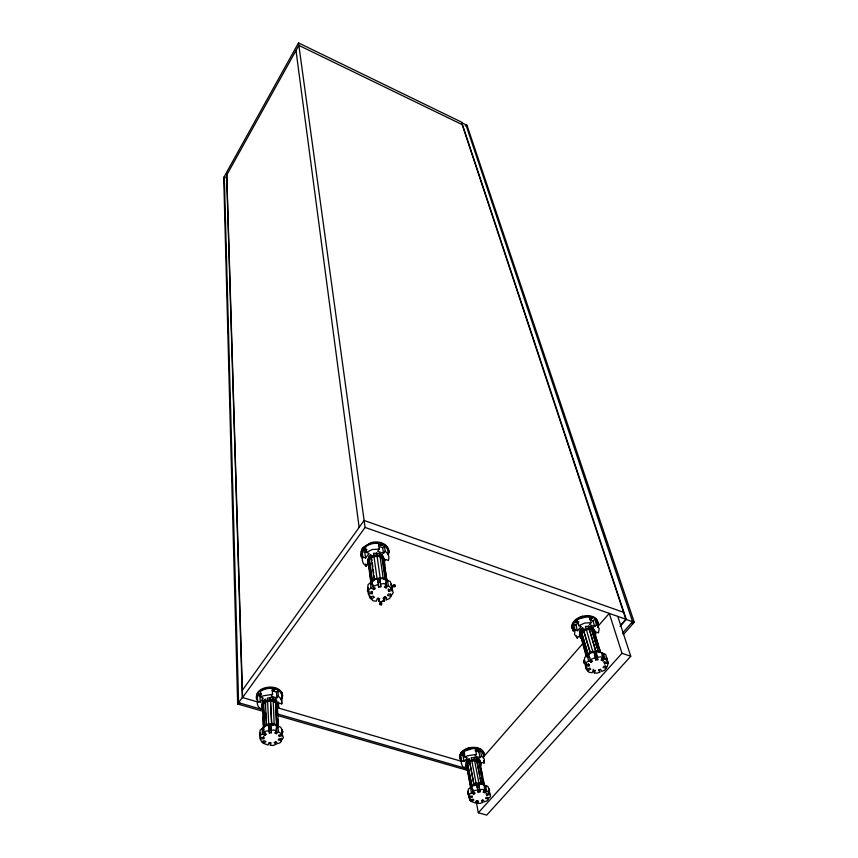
<?xml version="1.0" encoding="UTF-8"?>
<svg xmlns="http://www.w3.org/2000/svg" width="858" height="858" viewBox="0 0 858 858"><rect width="100%" height="100%" fill="white"/><g stroke="black" fill="none" stroke-linecap="round" stroke-linejoin="round"><path stroke-width="1.29" d="M586.797 656.66L580.394 634.405L581.531 632.389L580.609 629.225L579.472 631.241L587.194 655.887M586.121 629.182L583.408 629.944L582.689 627.53L580.963 629.429L581.67 631.842L583.054 630.705M588.341 626.415L591.044 626.522L598.123 651.469L600.214 652.659L593.693 631.156L591.999 629.675L589.296 629.225L595.742 651.083L592.749 651.447L585.413 626.426L588.341 626.415L589.071 628.474M592.749 651.447L589.982 652.219L583.622 630.694L586.346 629.59L589.285 629.579M595.742 651.083L588.341 626.072M259.856 735.467L260.124 730.094L265.615 725.804L273.745 724.645L280.673 727.166L283.14 732.153M259.974 733.858L260.038 732.528L260.178 738.813L261.98 742.309L264.79 740.733L266.044 741.72L263.234 743.296L263.116 740.819M260.178 738.813L263.749 738.706L263.824 737.376L260.253 737.472L260.349 735.445L262.419 733.837L262.205 728.892L263.567 727.831M480.04 764.124L481.681 762.333L484.041 763.062L484.341 759.158L481.574 755.973L480.437 750.224L478.914 751.898L480.051 757.657L474.935 756.059L476.458 754.375L475.343 748.626L472.329 748.573L463.899 751.383L464.972 757.142L467.353 757.882L464.092 761.486L461.711 760.756L460.66 754.986L463.03 755.726L464.092 761.486M367.406 590.915L368.093 584.588L374.26 579.643L383.011 578.421L390.208 581.499L392.471 587.419M367.717 588.942L368.35 593.725L372.168 593.672L372.351 592.095L368.522 592.149L368.79 589.768L371.106 587.902L370.463 583.129L371.997 581.896L372.651 586.668L375.386 588.416L373.841 589.639L371.106 587.902M257.421 694.765L257.668 692.503A13.149 8.784 -5.1 0 1 275.343 687.773A13.149 8.784 -5.1 0 1 281.038 699.377M361.636 553.389L361.218 556.027L362.698 557.754M362.055 550.75L362.484 548.112L364.779 546.557A14.103 10.232 -8.5 0 1 381.746 543.618A14.103 10.232 -8.5 0 1 388.374 554.729M469.058 796.181L468.168 791.333L468.843 797.393L472.179 797.297L472.404 796.074L469.058 796.181L469.39 794.336L471.492 792.867L473.809 794.165L475.203 793.2L472.887 791.902L471.986 787.054L470.592 788.03L471.492 792.867M591.012 619.712L592.481 617.116L590.325 618.21L591.012 619.712L592.428 617.706L590.325 618.21L591.162 618.983L592.428 617.706M460.821 760.252C454.804 748.508 478.432 742.331 483.676 752.327L484.148 755.126A12.151 7.711 -10.5 0 1 483.633 757.217M459.652 758.44L461.078 752.273M583.537 662.987L584.856 657.292L591.108 652.831L599.356 651.705L605.694 654.461L607.153 659.77M586.271 666.033L587.633 670.774L590.722 669.143L589.671 668.082L586.593 669.712L585.51 665.98L589.06 665.926L589.392 664.51L585.842 664.564L586.346 662.419L588.695 660.746L591.044 662.301L592.599 661.186L590.261 659.63L595.731 657.518L594.326 652.799L596.374 652.52L597.822 659.695L595.763 659.974L594.326 652.799M606.37 656.853L608.172 662.891L607.185 666.902L604.075 666.119L603.067 667.46L606.166 668.243L604.643 670.259L601.748 671.364L600.503 669.261L598.594 670.001L599.839 672.093L596.954 673.198L594.262 672.908L593.221 669.358M460.66 754.986L460.145 756.97L461.025 759.405M461.711 760.756L461.196 762.741L462.516 766.387L464.275 767.813L465.776 766.151M594.723 626.522L593.017 620.924L594.755 619.004L596.471 624.592L594.723 626.522L589.435 624.581L591.183 622.651L589.489 617.052L586.304 616.956L579.922 618.521L577.166 620.077L578.807 625.686L581.274 626.587L577.531 630.727L575.9 625.117L573.455 624.227L572.747 626.522L573.863 630.791M573.455 624.227L575.075 629.836L574.506 634.373L577.23 638.084L578.946 636.186M275.686 741.923L275.815 744.401L273.101 745.473L270.334 745.227L271.085 742.921L268.865 742.728L268.125 745.034L263.234 743.296M384.094 596.986L384.609 600.568L381.638 601.79L378.71 601.458L379.676 598.755L377.327 598.487L376.362 601.19L373.187 600.836L371.278 599.056L370.956 596.664M256.563 695.516L257.668 692.503M362.183 558.397A14.103 10.232 -8.5 0 1 361.218 551.458L362.484 548.112L370.967 542.642A14.093 10.232 -8.5 0 1 388.245 548.659L388.846 552.037M262.934 700.954L265.261 699.216L266.473 725.01L264.629 726.651L263.063 700.643L262.28 702.563L263.427 728.388L264.232 726.458M276.533 707.829L277.338 705.92L277.284 713.92M371.46 557.132L370.71 554.482L368.683 556.359L372.093 581.252L371.096 583.504L368.243 558.526L368.039 561.014M482.303 800.01L482.775 802.434L480.126 803.41L477.574 803.206L478.528 801.104L476.49 800.932L475.321 803.013L471.171 801.458L470.731 799.034M594.262 672.908L595.463 670.473L593.307 670.248L592.117 672.683L589.21 672.361L587.633 670.774M462.151 751.994L461.604 753.088L464.446 753.474L462.451 754.3L463.341 752.52L464.446 753.474M574.635 622.651L575.879 620.666L577.584 622.522L574.635 622.651L576.104 621.406L575.879 620.666M471.128 787.183L465.958 761.904L466.891 760.156L471.964 785.66L473.863 784.169L469.959 763.395M466.409 764.381L467.707 762.805M479.611 762.322L479.729 760.177L479.901 763.481M395.109 585.767L394.927 584.834L393.876 584.706A1.105 0.783 -9.1 0 0 393.211 585.917M470.656 787.236L471.621 785.488L466.891 760.156M237.666 703.989L223.724 177.66L226.566 172.555L242.342 697.5L237.666 703.989L262.698 711.218M298.509 42.9L226.705 172.136L242.589 697.586L365.068 527.423L298.509 42.9L461.636 122.168L626.276 619.379L620.066 626.372M226.791 174.914L298.841 45.377L462.505 124.785M273.82 688.363L273.155 689.542L276.019 688.835L273.359 690.551L273.82 688.363L276.019 688.835L273.359 690.551M581.123 631.96L580.673 633.59M586.679 655.952L587.848 653.925L581.531 632.389L588.202 654.128L590.336 652.423L583.622 630.694M281.36 738.223L281.499 740.69L280.33 742.61L277.617 743.682L275.965 741.72L274.163 742.438L275.815 744.401M390.583 593.918L390.948 596.31L389.553 598.541L386.583 599.763L385.027 596.954M465.208 125.74L465.873 124.689L632.593 621.707L622.5 633.022M466.291 126.265L466.966 125.225L461.518 122.576L625.847 619.337L634.276 622.297L623.283 634.609M242.364 690.282L364.114 520.463L623.981 612.462M239.554 704.536L240.487 703.238M361.218 551.458L364.779 546.557M364.8 552.359L362.055 551.362L362.805 557.014L365.562 558.011L364.8 552.359L366.892 549.613M259.985 696.235L257.346 695.42L257.593 701.286L260.231 702.101L259.985 696.235L261.486 694.261M365.562 558.011L369.069 553.421L366.302 552.423L365.54 546.771A13.299 9.652 -8.5 0 1 378.421 543.457L379.247 549.088L377.606 551.233L383.537 553.399L385.178 551.265L384.33 545.634L382.689 547.758L383.537 553.399M260.231 702.101L263.267 698.144L260.618 697.329L260.36 691.462A12.409 8.29 -5.1 0 1 272.276 688.459L272.576 694.315L271.16 696.16L276.844 697.929L278.26 696.095L277.928 690.24L276.512 692.074L276.844 697.929M362.805 557.014A13.363 9.663 -8.5 0 0 366.141 566.173L367.76 564.071M262.634 707.239L261.24 709.051A12.462 8.29 -5.1 0 1 257.593 701.286M384.266 561.293L385.671 559.47L388.395 560.467A13.363 9.663 -8.5 0 0 385.178 551.265M277.66 705.04L279.193 703.077L281.81 703.892L281.639 699.602L278.26 696.095M364.457 547.501L363.599 549.624L364.06 550.514L365.272 550.461L363.481 548.745L364.06 550.514M459.92 755.072L463.245 751.222L468.747 747.908L472.114 748.133A12.731 8.076 -10.5 0 1 482.679 751.265L483.676 752.327A12.162 7.722 -10.5 0 1 483.483 756.456M483.858 756.541L582.775 643.639M597.79 626.501L609.266 613.395L622.007 653.292L630.759 656.273L486.722 815.1L478.324 812.773L476.147 801.211M620.548 625.3L625.847 619.337M575.9 625.117L578.882 621.803M463.03 755.726L464.65 753.925M385.381 583.161L387.569 580.737L385.778 579.976L386.486 584.738L384.287 587.172L386.089 587.934L388.288 585.51L387.569 580.737M478.324 812.773L622.007 653.292M480.051 757.657L481.574 755.973M276.458 733.654L276.19 728.721L278.099 726.629L276.373 726.007L276.641 730.941L274.732 733.032L276.458 733.654L278.367 731.563L277.574 719.208M601.908 655.276L603.442 653.817L601.855 653.131L603.292 657.85L600.997 660.038L602.584 660.724L604.879 658.536L603.442 653.817M484.309 787.204L485.649 785.939L484.116 785.37L485.06 790.207L483.043 792.106L484.588 792.674L486.604 790.765L485.649 785.939M374.045 575.761L374.581 579.59L372.501 581.477L369.519 559.77L371.16 557.668L373.949 556.445L380.04 556.563L382.057 558.215L385.263 579.89M379.579 553.389L373.498 553.26L377.059 578.517L380.191 577.734L383.215 578.238L379.579 553.389L381.939 554.708L383.322 556.649L386.84 580.233M379.933 555.802L381.939 557.453M382.057 558.215L383.269 559.899M272.951 700.761L273.123 697.972L274.163 724.023L276.812 724.838L275.59 702.37L276.49 725.117M275.236 701.865L275.407 699.066L276.823 700.707L276.512 704.064M265.197 701.812L266.988 700.267M581.885 632.593L583.976 630.898M591.044 626.522L593.092 627.713L593.682 629.515M593.693 631.156L594.648 632.678M467.245 760.327L469.101 758.847L473.863 784.169M478.592 758.697L483.193 784.244L481.145 783.257L476.254 757.946L478.592 758.697L479.729 760.177M479.643 775.471L476.887 761.196C473.863 760.07 468.393 761.207 466.559 765.154L470.527 787.687M462.451 754.3L464.189 752.938M262.419 733.837L265.079 735.274L266.452 734.212L263.792 732.764L265.862 731.155L268.929 730.716L268.693 725.782L270.72 725.493L271.45 732.732L269.423 733.022L268.929 730.716M259.18 694.669L261.1 693.264L260.317 694.605L259.18 694.669L258.805 693.779M588.695 660.746L587.312 656.016L588.867 654.901L591.044 662.301M474.882 785.628L476.608 784.416L480.223 784.416M472.887 791.902L475 790.433L477.906 790.025L478.099 792.116L480.03 791.848L479.837 789.757L482.732 789.349L485.06 790.207M573.09 630.491L571.986 626.748A13.084 8.837 -14.6 0 1 579.375 618.189L582.432 616.269L585.885 615.69A13.685 9.245 -14.6 0 1 596.814 619.508L598.294 624.763A13.074 8.827 -14.6 0 1 597.576 627.187M260.618 697.329L263.138 695.817L272.576 694.315M365.272 548.637L363.599 549.624L365.272 550.461M368.35 593.725L370.012 597.876L373.123 596.074L374.388 597.254L371.278 599.056M464.972 757.142L467.492 755.769L476.458 754.375M478.432 749.27L476.136 750.514L475.858 749.538L478.721 750.128L478.281 748.508L477.874 749.956L476.136 750.514L478.721 750.128M468.843 797.393L470.12 800.568L472.919 799.13L473.97 800.021L471.171 801.458M366.302 552.423L372.329 549.517L379.247 549.088M578.807 625.686L584.716 623.047L591.183 622.651M371.053 556.906L373.841 555.684M371.16 557.668L374.174 579.365L377.059 578.517M267.535 700.46L265.379 701.726M266.077 724.828L268.672 723.734L271.686 723.691L270.324 697.575L273.123 697.972M372.651 586.668L378.281 584.341L378.635 587.076L380.813 586.765L380.469 584.041L383.773 583.579L386.486 584.738M473.519 784.008L476.051 783.011L481.477 783M391.849 588.888L388.148 589.886L388.717 591.355L392.406 590.368L391.119 584.126L391.849 588.888L388.288 585.51M282.529 735.628L281.628 729.45L281.907 734.384L278.507 735.285L279.118 736.518L282.529 735.628L283.451 737.494L282.282 739.414L278.989 738.717L278.207 739.982L281.499 740.69M579.375 618.189L586.111 616.441A13.696 9.245 -14.6 0 1 597.039 620.248L598.294 624.763M603.925 661.432L604.643 663.792L608.172 662.891M465.862 749.731L472.114 748.133M490.004 794.444L488.62 788.491L489.575 793.318L486.304 794.143L486.743 795.269L490.004 794.444L490.658 796.138L489.35 797.886L486.368 797.254L485.499 798.412L488.481 799.045L487.183 800.793L484.523 801.78L483.215 799.999L481.456 800.653L482.775 802.434M574.871 622.586L577.22 622.05M269.423 733.022L269.176 728.088L271.203 727.798M271.45 732.732L270.956 730.426L274.024 729.997L276.641 730.941M379.783 579.268L380.137 581.992L377.96 582.303L377.606 579.579L379.783 579.268L380.813 586.765M478.099 792.116L476.984 785.188L478.903 784.92L480.03 791.848M477.187 787.279L479.096 787.011L478.903 784.92M594.358 655.244L596.407 654.965L597.822 659.695M597.79 657.239L600.9 656.82L603.292 657.85M270.377 697.908L267.417 697.951L268.726 724.066M262.28 702.563L262.891 705.019M276.469 703.281L275.407 699.066M262.923 705.812L263.213 703.957L265.025 702.327C268.693 700.911 272.233 700.203 275.279 702.648M473.573 760.231C471.085 759.469 468.479 763.405 469.101 758.847M368.672 561.711L368.146 561.775L369.519 559.77M579.954 633.215L586.293 656.713M580.877 636.379L581.488 638.17M381.488 545.484L382.368 545.474L381.982 544.369L379.472 544.744L382.368 545.474M270.753 725.064L273.327 725.3M274.217 689.017L275.665 689.188M270.324 697.575L271.621 723.358L274.485 723.744M476.072 783.311L471.246 757.689L476.576 757.7M273.262 700.482L270.506 700.418M595.742 650.729L598.487 651.179M378.946 555.63L377.005 555.684L376.619 552.874M390.948 596.31L387.484 595.42L388.406 593.94L391.87 594.819L393.264 592.578L392.406 590.368M262.355 709.566L238.599 702.691L224.292 176.641L225.461 177.145M277.391 713.92L467.449 768.907M278.142 715.679L468.511 770.677M242.342 697.5L258.365 702.166M461.604 761.346L277.166 707.646A8.001 5.309 -5.1 0 0 270.098 700.546A8.001 5.309 -5.1 0 0 262.441 708.172M277.005 707.271L278.753 707.807L278.421 701.951M475.096 750.696L478.914 751.898M271.986 690.658L276.512 692.074M365.068 527.423L626.276 619.379M631.381 623.069L633.065 623.659M575.075 629.836L577.531 630.727M596.074 631.992L598.509 632.882L599.141 628.346L596.471 624.592M379.15 546.46L382.689 547.758M589.854 619.755L593.017 620.924M223.724 177.66L224.893 178.164M272.812 698.251L275.096 699.345M476.887 761.196L479.225 761.936L480.362 763.416M262.205 728.892L263.974 729.847M382.861 578.56L384.459 579.45M470.592 788.03L472.908 789.328L473.809 794.165M370.463 583.129L373.187 584.866M587.312 656.016L589.65 657.571M576.104 621.406L577.584 622.522M278.367 731.563L281.907 734.384M480.437 750.224L482.175 751.662L483.44 755.33M382.325 600.943L382.829 601.372A1.094 0.772 -8.6 0 0 384.47 600.579L384.137 600.053M469.251 795.409L467.556 793.982L468.425 789.092L474.013 785.188L481.724 784.115L487.891 786.389L489.628 790.904M486.604 790.765L489.575 793.318M594.755 619.004L596.471 620.699L597.265 623.916M604.879 658.536L607.807 661.572L604.279 662.473L604.643 663.792M480.641 749.002L482.679 751.265L484.148 755.126M276.812 724.838L278.249 726.479L277.531 722.575M595.549 632.217L593.564 629.944A8.323 5.588 -14.6 0 0 587.934 628.946L583.89 630.147A7.947 5.341 -14.6 0 0 579.74 635.424M275.59 702.37L277.005 704.01M483.515 783.987L484.673 785.467M480.212 762.644L478.753 761.421L483.193 784.244M466.977 767.524L465.873 765.272A7.368 4.655 -10.5 0 1 469.433 760.671L473.176 759.587A7.733 4.88 -10.5 0 1 479.783 761.228L481.027 764.285A7.39 4.665 -10.5 0 1 480.105 766.784M384.609 600.568L382.99 598.23L385.542 597.79A1.094 0.772 -8.7 0 0 386.636 597.704M593.822 630.115L595.152 632.614M579.761 636.078L580.523 637.322M459.438 757.174L460.961 761.014M262.409 707.378L261.969 704.665A7.99 5.309 -5.1 0 1 272.115 699.881A7.99 5.309 -5.1 0 1 277.113 706.917M466.966 125.225L634.276 622.297M617.792 616.398L630.759 656.273M605.448 665.883L606.166 668.243M593.092 627.713L600.579 652.37M595.109 634.641L597.801 643.5M599.334 648.562L600.482 652.359M601.866 658.365L602.584 660.724M591.645 629.965L596.986 647.672M599.131 669.733L599.839 672.093M571.986 626.748L573.305 631.241M588.363 663.556L589.06 665.926M585.842 664.564L584.47 659.834L584.137 661.25L586.593 669.712M576.576 635.842L577.23 638.084M367.889 563.706L367.61 560.51A8.569 6.188 -8.5 0 1 377.681 554.933A8.569 6.188 -8.5 0 1 384.32 561.829M466.323 767.245L466.012 766.033A7.39 4.665 -10.5 0 1 469.583 761.454L473.316 760.37A7.722 4.869 -10.5 0 1 480.727 763.073M281.885 692.62L282.529 695.634M268.693 725.782L269.176 728.088M483.58 760.756L484.041 763.062M486.272 792.846L486.743 795.269M480.083 763.191L484.523 785.917M479.268 760.231L479.751 762.708M480.909 768.671L482.175 775.149M483.44 781.638L483.944 784.233M484.116 790.25L484.588 792.674M480.148 778.067L481.145 783.257M474.002 757.346L474.485 760.113M474.624 760.596L478.871 782.957M476.984 785.188L477.906 790.025M477.112 800.782L477.574 803.206M467.385 768.135L470.999 787.623M469.455 796.943L470.12 800.568M384.03 559.362L384.877 565.014M388.363 588.974L388.717 591.355M383.901 561.325L386.679 579.954M383.858 564.703L384.245 567.256M384.781 570.098L385.156 572.651M385.725 576.479L386.111 579.032M381.939 554.708L385.617 579.568M385.735 585.553L386.089 587.934M386.229 597.372L386.583 599.763M377.07 556.059L380.233 578.12M377.606 579.579L378.635 587.076M378.206 597.865L378.71 601.458M371.557 557.893L371.922 560.446M372.275 562.998L372.801 566.827M373.166 569.38L373.691 573.208M373.348 586.057L373.841 589.639M368.908 563.963L369.433 567.792M369.787 570.356L370.302 574.195M370.656 576.748L371.117 579.6M368.275 563.266L370.988 583.204M371.846 591.28L372.168 593.672M365.84 563.91L366.141 566.173M369.691 595.484L370.012 597.876M367.889 587.365L368.522 592.149M295.999 50.493L359.137 527.391M281.81 703.892L281.456 698.037A12.409 8.29 -5.1 0 0 277.928 690.24M277.338 705.92L278.507 727.08M276.726 708.032L277.091 714.639M270.72 725.493L270.956 730.426M270.216 742.76L270.334 745.227M265.261 699.216L265.54 705.169M265.916 713.105L266.409 723.691M263.578 703.356L264.629 726.651M264.972 732.796L265.079 735.274M263.46 717.728L263.814 725.675M262.741 707.003L262.956 711.765M263.192 717.063L263.792 732.764M263.642 736.239L263.749 738.706M596.374 652.52L596.407 654.965M595.731 657.518L595.763 659.974M381.51 603.753A1.094 0.772 -8.5 0 0 381.606 603.163L381.102 602.734A1.094 0.772 -8.5 0 0 379.622 603.903M383.805 599.152A1.094 0.772 -8.6 0 1 383.805 600.503M385.692 597.061A1.094 0.772 -8.7 0 1 385.027 596.75M392.632 589.778A1.105 0.783 -9 0 1 392.481 590.186M257.582 699.71A12.409 8.29 -5.1 0 1 257.346 695.42M278.753 707.807A12.462 8.29 -5.1 0 1 277.134 708.847M256.95 700.053A13.16 8.784 -5.1 0 1 270.452 687.848A13.16 8.784 -5.1 0 1 281.081 700.149M597.876 621.653A13.084 8.837 -14.6 0 1 598.069 624.013M571.986 628.367A13.106 8.859 -14.6 0 1 582.432 616.269M581.113 638.459A8.312 5.588 -14.6 0 1 579.976 636.84L579.525 634.695A7.937 5.33 -14.6 0 1 583.665 629.397L587.709 628.195A8.323 5.588 -14.6 0 1 594.573 630.201L595.774 633.622A7.947 5.341 -14.6 0 1 595.452 635.092M595.538 632.872A7.947 5.341 -14.6 0 1 595.216 634.341M388.599 549.935A14.093 10.232 -8.5 0 1 388.256 553.978M369.423 566.269A8.58 6.188 -8.5 0 1 374.099 555.995A8.58 6.188 -8.5 0 1 384.427 562.591M362.012 556.392A13.299 9.652 -8.5 0 1 362.055 551.362M384.33 545.634A13.299 9.652 -8.5 0 1 388.052 552.284M480.662 764.768A7.379 4.665 -10.5 0 1 479.954 766.012M395.334 586.357L394.272 587.022L393.221 586.518A1.105 0.783 -9.1 0 1 394.272 585.446A1.105 0.783 -9.1 0 1 395.334 586.357M381.22 604.858L379.622 604.515A1.094 0.772 -8.5 0 1 380.384 603.506L381.209 603.517A1.094 0.772 -8.5 0 1 381.22 604.858"/></g></svg>
